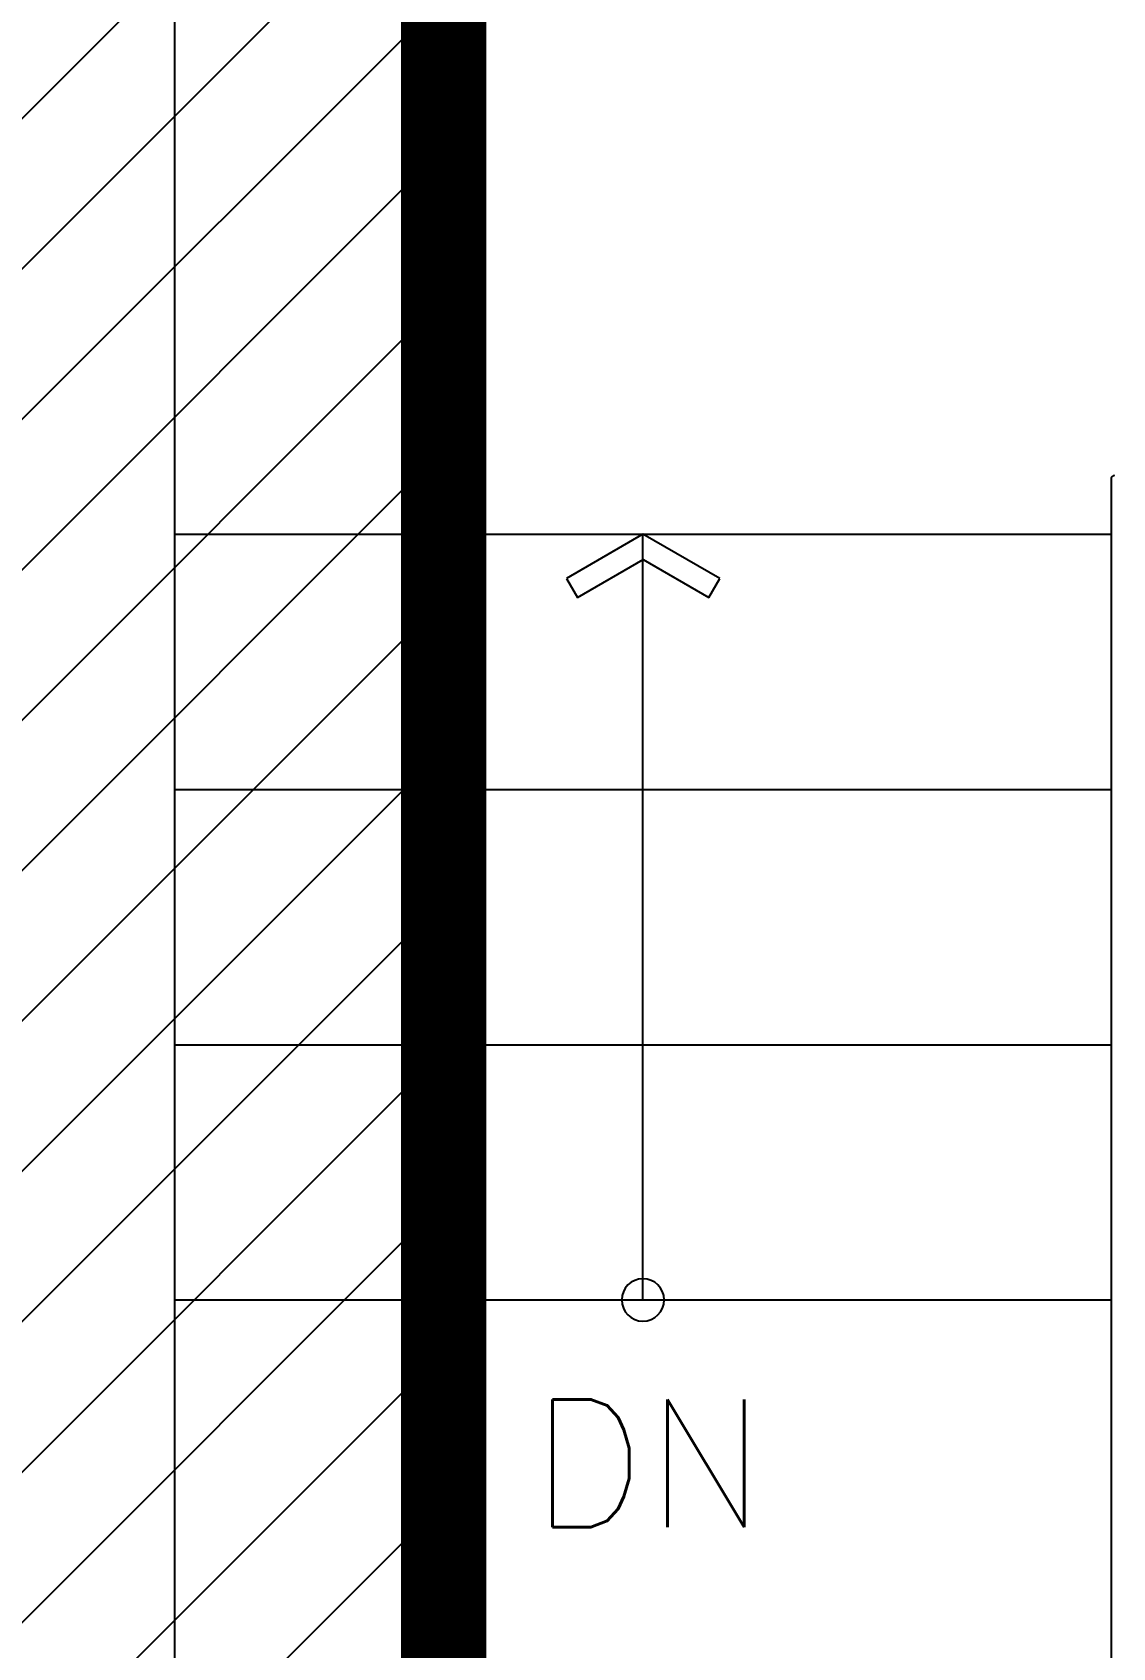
# Model space of a CAD drawing. Header units: millimetres. Extents: x 83956 to 461956, y 36707 to 125807.
# Drawn here: x 106128 to 107397, y 55793 to 57691 of the extents above; entities that cross this region are included whole.
import ezdxf
from ezdxf.enums import TextEntityAlignment as Align

# ---------------------------------------------------------------- set-up
doc = ezdxf.new("R2010")
doc.units = ezdxf.units.MM
doc.header["$LTSCALE"] = 100
doc.header["$MEASUREMENT"] = 0
doc.linetypes.add('HID', pattern=[2.3, 1.5, -0.8])
doc.layers.add('ARCH', color=9, linetype='CONTINUOUS')
doc.layers.add('PIPE', color=3, linetype='CONTINUOUS')
doc.styles.add('GHS', font='romans.shx', dxfattribs={"bigfont": 'ghs.shx'})

msp = doc.modelspace()

# ---------------------------------------------------------------- hatches: boundary and pattern name
at = {"layer": 'PIPE', "ltscale": 2}
h = msp.add_hatch(dxfattribs=at)
h.set_pattern_fill('ANSI31', color=1, scale=1000, style=0)
h.set_pattern_definition([(45, (-1537911.26, -8621795.84), (-88.3883476, 88.3883476), [])])
h.paths.add_polyline_path([(97388, 57950.6), (106611.1, 57950.6), (106611.1, 53615.1), (97388, 53615.1)])

# ---------------------------------------------------------------- linework, layer by layer
at = {"layer": 'ARCH', "ltscale": 2}
msp.add_line((106295.3, 54001.3), (106295.3, 59383.5), dxfattribs=at)
at = {"layer": 'ARCH'}
for p, q in [((107395.3, 57166.4), (107395.3, 55751.3)), ((106295.3, 57101.3), (107395.3, 57101.3)), ((106845.3, 57101.3), (106755.4, 57049.4)), ((106845.3, 56201.3), (106845.3, 57101.3)), ((106935.5, 57049.4), (106845.3, 57101.3)), ((106768.3, 57027.1), (106845.4, 57071.6)), ((106845.4, 57071.6), (106922.6, 57027.1)), ((106755.4, 57049.4), (106768.3, 57027.1)), ((106922.6, 57027.1), (106935.5, 57049.4)), ((106295.3, 56801.3), (107395.3, 56801.3)), ((106295.3, 56501.3), (107395.3, 56501.3)), ((106295.3, 56201.3), (107395.3, 56201.3))]:
    msp.add_line(p, q, dxfattribs=at)
msp.add_arc((107399.3, 57166.4), 4, 90, 180, dxfattribs=at)
at = {"layer": 'ARCH', "ltscale": 2}
for start, end in [(90, 270), (270, 90)]:
    msp.add_arc((106845.3, 56201.3), 25, start, end, dxfattribs=at)
at = {"layer": 'PIPE', "linetype": 'HID', "ltscale": 2, "const_width": 100}
msp.add_lwpolyline([(97388, 57950.6), (106611.1, 57950.6), (106611.1, 53615.1), (97388, 53615.1)], close=True, dxfattribs=at)

# ---------------------------------------------------------------- texts
at = {"layer": 'ARCH', "style": 'GHS'}
msp.add_text('DN', height=150, dxfattribs=at).set_placement((106851.6, 56009.4), align=Align.MIDDLE)

doc.saveas('drawing.dxf')
